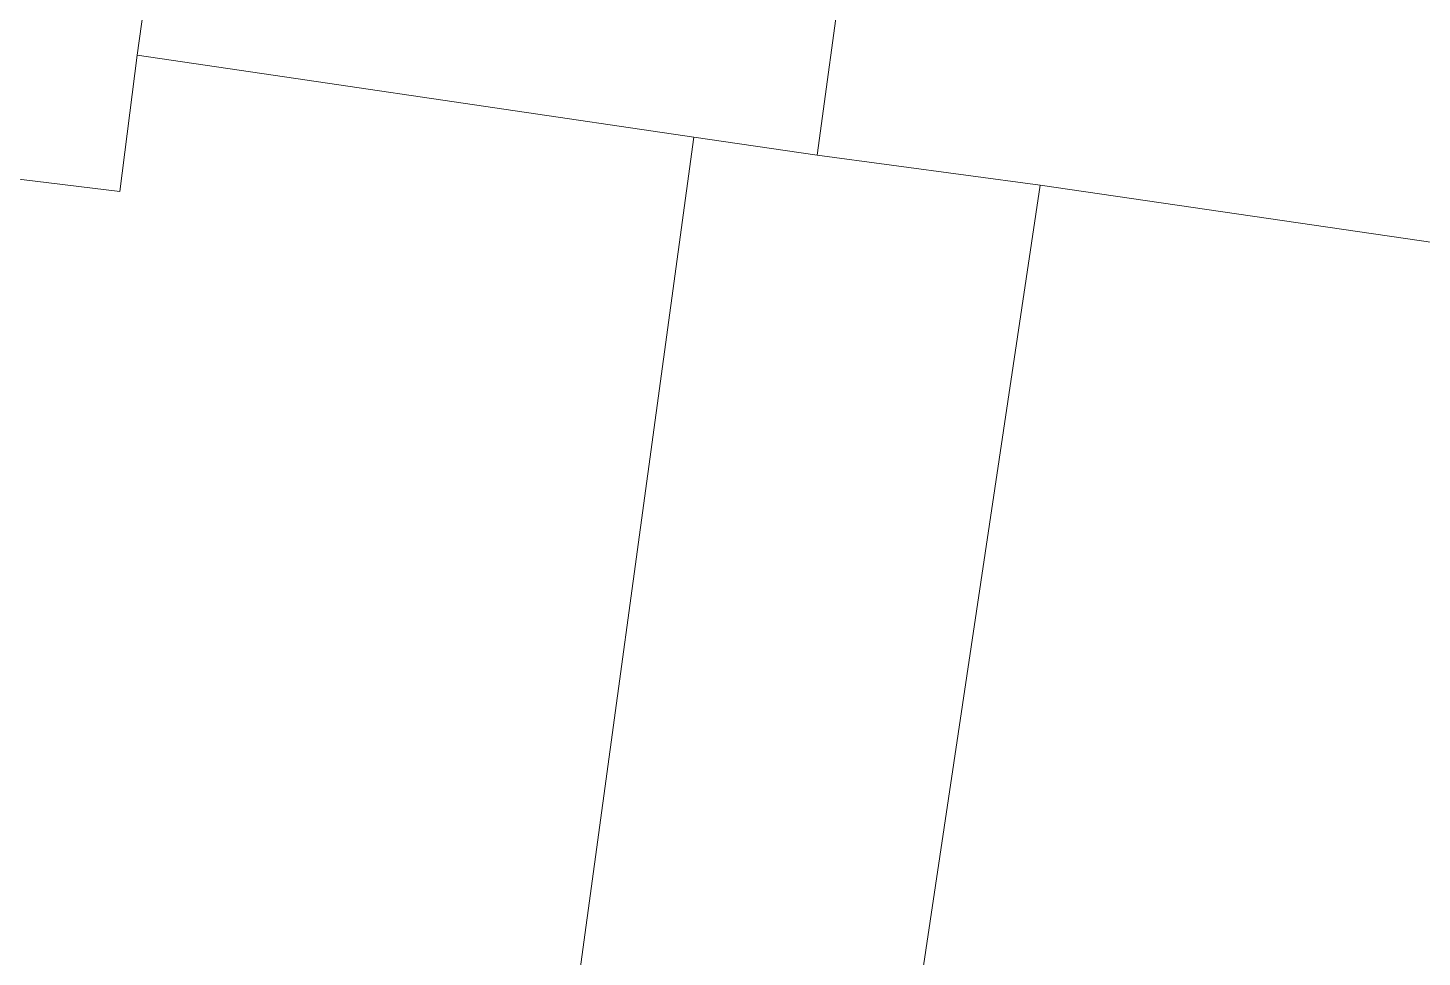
# Model space of a CAD drawing. Header units: metres. Extents: x 257881 to 262822, y 6187520 to 6191911.
# Drawn here: x 260707 to 262080, y 6189467 to 6190383 of the extents above; entities that cross this region are included whole.
import ezdxf

# ---------------------------------------------------------------- set-up
doc = ezdxf.new("R2010")
doc.units = ezdxf.units.M
doc.layers.add('Cadastre Land Parcels_SP_EXT', color=8, linetype='Continuous', lineweight=5)

msp = doc.modelspace()

# ---------------------------------------------------------------- linework, layer by layer
at = {"layer": 'Cadastre Land Parcels_SP_EXT', "linetype": 'Continuous'}
for points in [[(261509.5, 6190443.2), (261111.3, 6190492.6), (261139.5, 6190708.2), (261164.3, 6190897.8), (261158.2, 6190898.6), (261098, 6190906.7), (261008.3, 6190918.7), (261013.2, 6190956.3), (261022.7, 6191029.9), (261058.4, 6191307.5), (260949.6, 6191322.7), (260899.7, 6190965.9), (260889.2, 6190891.7), (260888.3, 6190885.3), (260885.4, 6190864.6), (260814.3, 6190356.2), (260970.6, 6190333.2), (261362.5, 6190275.5), (261484, 6190257.7), (261509.5, 6190443.2)], [(262331.3, 6190136.5), (262416, 6190716.1), (262320.7, 6190728.4), (262207.3, 6190764.9), (262114.1, 6190805.8), (262025.3, 6190824), (261805.1, 6190833.6), (261802.5, 6190812), (261564.2, 6190844), (261509.5, 6190443.2), (261484, 6190257.7), (261703.8, 6190228.1), (262331.3, 6190136.5)], [(260970.6, 6190333.2), (260814.3, 6190356.2), (260797.4, 6190222.1), (260589.7, 6190247.2), (260587.7, 6190247.4), (260587.7, 6190196.7), (260586, 6190188.9), (260575.8, 6190143.3), (260522.3, 6190083.8), (260518.6, 6190079.7), (260480.6, 6190066.8), (260462.4, 6190034.9), (260457.5, 6190026.2), (260455.6, 6189971.5), (260474.8, 6189929), (260517.2, 6189854.6), (260545.7, 6189804.5), (260545.2, 6189800.6), (260488, 6189383.6), (260854, 6189336), (261227.8, 6189287.3), (261362.5, 6190275.5), (260970.6, 6190333.2)], [(261484, 6190257.7), (261362.5, 6190275.5), (261227.8, 6189287.3), (261436.7, 6189260), (261388.6, 6188909.9), (261383, 6188869.1), (261401.7, 6188866.5), (261411.4, 6188865.1), (261502.5, 6188852.2), (261509.4, 6188903.1), (261535.7, 6189093.9), (261550.8, 6189203.9), (261703.8, 6190228.1), (261484, 6190257.7)], [(262661.3, 6189568.3), (262256.9, 6189627.3), (262331.3, 6190136.5), (261703.8, 6190228.1), (261550.8, 6189203.9), (261731.5, 6189179.1), (261751.3, 6189153), (261789.6, 6189182.1), (262587.8, 6189065.4), (262661.3, 6189568.3)]]:
    msp.add_lwpolyline(points, close=True, dxfattribs=at)

doc.saveas('drawing.dxf')
